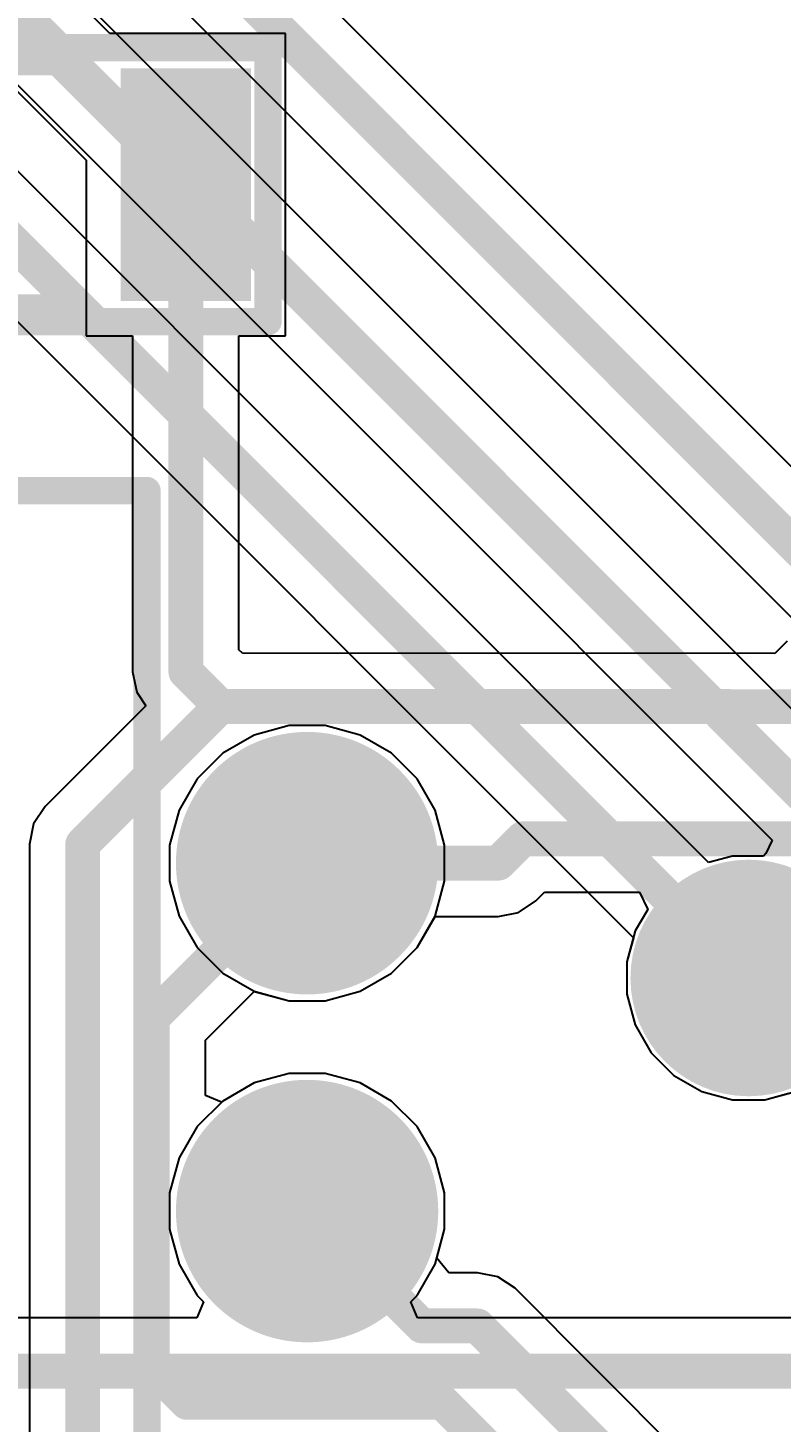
# Model space of a CAD drawing. Header units: inches. Extents: x -8.09 to -2.28, y -0.1 to 6.11.
# Drawn here: x -5.0153 to -4.7987, y 3.5593 to 3.9601 of the extents above; entities that cross this region are included whole.
import ezdxf

# ---------------------------------------------------------------- set-up
doc = ezdxf.new("R2010")
doc.units = ezdxf.units.IN
doc.header["$MEASUREMENT"] = 0
for name, color, linetype in [('BottomLayer', 5, 'Continuous'), ('BottomSolder', 6, 'Continuous'), ('InternalPlane1', 76, 'Continuous'), ('InternalPlane2', 16, 'Continuous'), ('Mechanical5', 56, 'Continuous'), ('MultiLayer', 9, 'Continuous'), ('PadHoleLayer', 156, 'Continuous'), ('TopLayer', 1, 'Continuous'), ('TopOverlay', 2, 'Continuous'), ('TopPaste', 8, 'Continuous'), ('TopSolder', 216, 'Continuous'), ('ViaHoleLayer', 16, 'Continuous')]:
    doc.layers.add(name, color=color, linetype=linetype)
doc.styles.add('Arial', font='', dxfattribs={"height": 0.2})
doc.styles.get('Arial').set_extended_font_data('Arial')

# ---------------------------------------------------------------- blocks, each defined once
blk = doc.blocks.new('PDIP600_P40_13')
at = {"layer": 'BottomLayer'}
h = blk.add_hatch(color=5, dxfattribs=at)
edge = h.paths.add_edge_path()
edge.add_arc((-0.3, -0.85), 0.02953, 0, 360)
h = blk.add_hatch(color=5, dxfattribs=at)
edge = h.paths.add_edge_path()
edge.add_arc((-0.3, -0.95), 0.02953, 0, 360)
at = {"layer": 'BottomSolder'}
h = blk.add_hatch(color=6, dxfattribs=at)
edge = h.paths.add_edge_path()
edge.add_arc((-0.3, -0.85), 0.03353, 0, 360)
h = blk.add_hatch(color=6, dxfattribs=at)
edge = h.paths.add_edge_path()
edge.add_arc((-0.3, -0.95), 0.03353, 0, 360)
at = {"layer": 'InternalPlane1'}
h = blk.add_hatch(color=76, dxfattribs=at)
edge = h.paths.add_edge_path()
edge.add_arc((-0.3, -0.85), 0.03772, 0, 360)
h = blk.add_hatch(color=76, dxfattribs=at)
edge = h.paths.add_edge_path()
edge.add_arc((-0.3, -0.95), 0.03772, 0, 360)
at = {"layer": 'InternalPlane2'}
h = blk.add_hatch(color=16, dxfattribs=at)
edge = h.paths.add_edge_path()
edge.add_arc((-0.3, -0.85), 0.03772, 0, 360)
h = blk.add_hatch(color=16, dxfattribs=at)
edge = h.paths.add_edge_path()
edge.add_arc((-0.3, -0.95), 0.03772, 0, 360)
at = {"layer": 'MultiLayer'}
h = blk.add_hatch(color=9, dxfattribs=at)
edge = h.paths.add_edge_path()
edge.add_arc((-0.3, -0.85), 0.02953, 0, 360)
h = blk.add_hatch(color=9, dxfattribs=at)
edge = h.paths.add_edge_path()
edge.add_arc((-0.3, -0.95), 0.02953, 0, 360)
at = {"layer": 'PadHoleLayer'}
h = blk.add_hatch(color=156, dxfattribs=at)
edge = h.paths.add_edge_path()
edge.add_arc((-0.3, -0.85), 0.01772, 0, 360)
h = blk.add_hatch(color=156, dxfattribs=at)
edge = h.paths.add_edge_path()
edge.add_arc((-0.3, -0.95), 0.01772, 0, 360)
at = {"layer": 'TopLayer'}
h = blk.add_hatch(color=1, dxfattribs=at)
edge = h.paths.add_edge_path()
edge.add_arc((-0.3, -0.85), 0.02953, 0, 360)
h = blk.add_hatch(color=1, dxfattribs=at)
edge = h.paths.add_edge_path()
edge.add_arc((-0.3, -0.95), 0.02953, 0, 360)
at = {"layer": 'TopSolder'}
h = blk.add_hatch(color=216, dxfattribs=at)
edge = h.paths.add_edge_path()
edge.add_arc((-0.3, -0.85), 0.03353, 0, 360)
h = blk.add_hatch(color=216, dxfattribs=at)
edge = h.paths.add_edge_path()
edge.add_arc((-0.3, -0.95), 0.03353, 0, 360)
at = {"layer": 'TopOverlay'}
for points in [[(-0.25394, 1.05709, 0.00787, 0.00787, 0), (-0.25394, -1.05709, 0.00787, 0.00787, 0)], [(0.25394, -1.05709, 0.00787, 0.00787, 0), (-0.25394, -1.05709, 0.00787, 0.00787, 0)]]:
    blk.add_lwpolyline(points, format="xyseb", dxfattribs=at)
blk.add_lwpolyline([(-0.25591, -1.05709, 0.00394, 0.00394, 1), (-0.25197, -1.05709, 0.00394, 0.00394, 1)], format="xyseb", close=True, dxfattribs=at)
blk.add_lwpolyline([(-0.25591, -1.05709, 0.00394, 0.00394, 1), (-0.25197, -1.05709, 0.00394, 0.00394, 1)], format="xyseb", close=True, dxfattribs=at)
blk = doc.blocks.new('FP_C1206C_EB_MFG_161')
at = {"layer": 'TopLayer'}
for points in [[(-0.07382, 0.03346), (-0.03642, 0.03346), (-0.03642, -0.03346), (-0.07382, -0.03346)], [(0.03642, 0.03346), (0.07382, 0.03346), (0.07382, -0.03346), (0.03642, -0.03346)]]:
    blk.add_hatch(color=1, dxfattribs=at).paths.add_polyline_path(points)
at = {"layer": 'TopPaste'}
for points in [[(-0.07382, 0.03346), (-0.03642, 0.03346), (-0.03642, -0.03346), (-0.07382, -0.03346)], [(0.03642, 0.03346), (0.07382, 0.03346), (0.07382, -0.03346), (0.03642, -0.03346)]]:
    blk.add_hatch(color=8, dxfattribs=at).paths.add_polyline_path(points)
at = {"layer": 'TopSolder'}
for points in [[(-0.07382, 0.03346), (-0.03642, 0.03346), (-0.03642, -0.03346), (-0.07382, -0.03346)], [(0.03642, 0.03346), (0.07382, 0.03346), (0.07382, -0.03346), (0.03642, -0.03346)]]:
    blk.add_hatch(color=216, dxfattribs=at).paths.add_polyline_path(points)
at = {"layer": 'Mechanical5'}
for points in [[(0.07874, 0.03937, 0.00787, 0.00787, 0), (-0.07874, 0.03937, 0.00787, 0.00787, 0)], [(-0.07874, 0.03937, 0.00787, 0.00787, 0), (-0.07874, -0.03937, 0.00787, 0.00787, 0)], [(0.07874, 0.03937, 0.00787, 0.00787, 0), (0.07874, -0.03937, 0.00787, 0.00787, 0)], [(0.07874, -0.03937, 0.00787, 0.00787, 0), (-0.07874, -0.03937, 0.00787, 0.00787, 0)]]:
    blk.add_lwpolyline(points, format="xyseb", dxfattribs=at)
for points in [[(-0.08071, 0.03937, 0.00394, 0.00394, 1), (-0.07677, 0.03937, 0.00394, 0.00394, 1)], [(-0.08071, 0.03937, 0.00394, 0.00394, 1), (-0.07677, 0.03937, 0.00394, 0.00394, 1)], [(0.07677, 0.03937, 0.00394, 0.00394, 1), (0.08071, 0.03937, 0.00394, 0.00394, 1)], [(0.07677, 0.03937, 0.00394, 0.00394, 1), (0.08071, 0.03937, 0.00394, 0.00394, 1)], [(-0.08071, -0.03937, 0.00394, 0.00394, 1), (-0.07677, -0.03937, 0.00394, 0.00394, 1)], [(-0.08071, -0.03937, 0.00394, 0.00394, 1), (-0.07677, -0.03937, 0.00394, 0.00394, 1)], [(0.07677, -0.03937, 0.00394, 0.00394, 1), (0.08071, -0.03937, 0.00394, 0.00394, 1)], [(0.07677, -0.03937, 0.00394, 0.00394, 1), (0.08071, -0.03937, 0.00394, 0.00394, 1)]]:
    blk.add_lwpolyline(points, format="xyseb", close=True, dxfattribs=at)
at = {"layer": 'TopOverlay'}
for points in [[(0.02165, 0.03543, 0.00787, 0.00787, 0), (-0.02165, 0.03543, 0.00787, 0.00787, 0)], [(0.02165, -0.03543, 0.00787, 0.00787, 0), (-0.02165, -0.03543, 0.00787, 0.00787, 0)]]:
    blk.add_lwpolyline(points, format="xyseb", dxfattribs=at)
for points in [[(-0.02362, 0.03543, 0.00394, 0.00394, 1), (-0.01969, 0.03543, 0.00394, 0.00394, 1)], [(0.01969, 0.03543, 0.00394, 0.00394, 1), (0.02362, 0.03543, 0.00394, 0.00394, 1)], [(-0.02362, -0.03543, 0.00394, 0.00394, 1), (-0.01969, -0.03543, 0.00394, 0.00394, 1)], [(0.01969, -0.03543, 0.00394, 0.00394, 1), (0.02362, -0.03543, 0.00394, 0.00394, 1)]]:
    blk.add_lwpolyline(points, format="xyseb", close=True, dxfattribs=at)
at = {"layer": 'Mechanical5', "style": 'Arial'}
blk.add_text('C6', height=0.03937, dxfattribs=at).set_placement((0, 0.00044))

msp = doc.modelspace()

# ---------------------------------------------------------------- hatches: boundary and pattern name
at = {"layer": 'BottomLayer'}
h = msp.add_hatch(color=5, dxfattribs=at)
edge = h.paths.add_edge_path()
edge.add_arc((-4.808, 3.687), 0.025, 0, 360)
at = {"layer": 'BottomSolder'}
h = msp.add_hatch(color=6, dxfattribs=at)
edge = h.paths.add_edge_path()
edge.add_arc((-4.808, 3.687), 0.029, 0, 360)
at = {"layer": 'InternalPlane1'}
h = msp.add_hatch(color=76, dxfattribs=at)
edge = h.paths.add_edge_path()
edge.add_arc((-4.808, 3.687), 0.034, 0, 360)
at = {"layer": 'InternalPlane2'}
h = msp.add_hatch(color=16, dxfattribs=at)
edge = h.paths.add_edge_path()
edge.add_arc((-4.808, 3.687), 0.034, 0, 360)
at = {"layer": 'TopLayer'}
h = msp.add_hatch(color=1, dxfattribs=at)
edge = h.paths.add_edge_path()
edge.add_arc((-4.808, 3.687), 0.025, 0, 360)
at = {"layer": 'TopSolder'}
h = msp.add_hatch(color=216, dxfattribs=at)
edge = h.paths.add_edge_path()
edge.add_arc((-4.808, 3.687), 0.029, 0, 360)
at = {"layer": 'ViaHoleLayer'}
h = msp.add_hatch(color=16, dxfattribs=at)
edge = h.paths.add_edge_path()
edge.add_arc((-4.808, 3.687), 0.014, 0, 360)

# ---------------------------------------------------------------- linework, layer by layer
at = {"layer": 'BottomLayer'}
for p, q in [((-4.63029, 3.66846), (-5.08265, 4.12081)), ((-5.09979, 4.09471), (-4.56969, 3.5646)), ((-4.59135, 3.55998), (-5.09019, 4.05881)), ((-5.10733, 4.03271), (-4.80122, 3.7266)), ((-4.81952, 3.72015), (-5.09919, 3.99981)), ((-5.11633, 3.97371), (-4.84115, 3.69852)), ((-4.9402, 3.75953), (-4.95026, 3.75683)), ((-4.9298, 3.75953), (-4.9402, 3.75953)), ((-4.91974, 3.75683), (-4.9298, 3.75953)), ((-4.95026, 3.75683), (-4.95927, 3.75163)), ((-4.91073, 3.75163), (-4.91974, 3.75683)), ((-4.95927, 3.75163), (-4.96663, 3.74427)), ((-4.90337, 3.74427), (-4.91073, 3.75163)), ((-4.96663, 3.74427), (-4.97183, 3.73526)), ((-4.89817, 3.73526), (-4.90337, 3.74427)), ((-4.97183, 3.73526), (-4.97453, 3.7252)), ((-4.89547, 3.7252), (-4.89817, 3.73526)), ((-4.97453, 3.7252), (-4.97453, 3.7148)), ((-4.89547, 3.7148), (-4.89547, 3.7252)), ((-4.80122, 3.7266), (-4.80304, 3.72275)), ((-4.81261, 3.722), (-4.81952, 3.72015)), ((-4.8037, 3.722), (-4.81261, 3.722)), ((-4.80304, 3.72275), (-4.8037, 3.722)), ((-4.97453, 3.7148), (-4.97183, 3.70474)), ((-4.89817, 3.70474), (-4.89547, 3.7148)), ((-4.97183, 3.70474), (-4.96663, 3.69573)), ((-4.90337, 3.69573), (-4.89817, 3.70474)), ((-4.96663, 3.69573), (-4.95927, 3.68837)), ((-4.91073, 3.68837), (-4.90337, 3.69573)), ((-4.84115, 3.69852), (-4.843, 3.69161)), ((-4.843, 3.69161), (-4.843, 3.68239)), ((-4.95927, 3.68837), (-4.95026, 3.68317)), ((-4.91974, 3.68317), (-4.91073, 3.68837)), ((-4.95026, 3.68317), (-4.9402, 3.68047)), ((-4.9298, 3.68047), (-4.91974, 3.68317)), ((-4.9402, 3.68047), (-4.9298, 3.68047)), ((-4.843, 3.68239), (-4.84061, 3.67349)), ((-4.84061, 3.67349), (-4.83601, 3.66551)), ((-4.83601, 3.66551), (-4.82949, 3.65899)), ((-4.9402, 3.65953), (-4.95026, 3.65683)), ((-4.9298, 3.65953), (-4.9402, 3.65953)), ((-4.91974, 3.65683), (-4.9298, 3.65953)), ((-4.82949, 3.65899), (-4.82151, 3.65439)), ((-4.95026, 3.65683), (-4.95927, 3.65163)), ((-4.91073, 3.65163), (-4.91974, 3.65683)), ((-4.95927, 3.65163), (-4.96663, 3.64427)), ((-4.90337, 3.64427), (-4.91073, 3.65163)), ((-4.82151, 3.65439), (-4.81261, 3.652)), ((-4.81261, 3.652), (-4.80339, 3.652)), ((-4.80339, 3.652), (-4.79449, 3.65439)), ((-4.96663, 3.64427), (-4.97183, 3.63526)), ((-4.89817, 3.63526), (-4.90337, 3.64427)), ((-4.97183, 3.63526), (-4.97453, 3.6252)), ((-4.89547, 3.6252), (-4.89817, 3.63526)), ((-4.97453, 3.6252), (-4.97453, 3.6148)), ((-4.89547, 3.6148), (-4.89547, 3.6252)), ((-4.97453, 3.6148), (-4.97183, 3.60474)), ((-4.89817, 3.60474), (-4.89547, 3.6148)), ((-4.97183, 3.60474), (-4.96663, 3.59573)), ((-4.90337, 3.59573), (-4.89817, 3.60474)), ((-4.96663, 3.59573), (-4.96481, 3.59391)), ((-4.90519, 3.59391), (-4.90337, 3.59573)), ((-4.96481, 3.59391), (-4.96673, 3.58929)), ((-4.90327, 3.58929), (-4.90519, 3.59391)), ((-4.96673, 3.58929), (-5.18867, 3.58929)), ((-4.707, 3.58929), (-4.90327, 3.58929))]:
    msp.add_line(p, q, dxfattribs=at)
for points in [[(-5.09346, 4.11, 0.01, 0.01, 0), (-4.55346, 3.57, 0.01, 0.01, 0)], [(-5.101, 4.048, 0.01, 0.01, 0), (-4.59769, 3.54469, 0.01, 0.01, 0)], [(-5.11, 3.989, 0.01, 0.01, 0), (-4.808, 3.687, 0.01, 0.01, 0)], [(-5.195, 3.574, 0.01, 0.01, 0), (-4.707, 3.574, 0.01, 0.01, 0)]]:
    msp.add_lwpolyline(points, format="xyseb", dxfattribs=at)
msp.add_lwpolyline([(-4.8105, 3.687, 0.005, 0.005, 1), (-4.8055, 3.687, 0.005, 0.005, 1)], format="xyseb", close=True, dxfattribs=at)
at = {"layer": 'TopLayer'}
for p, q in [((-4.99172, 3.95846), (-5.07307, 4.03981)), ((-5.09022, 4.01371), (-4.99858, 3.92207)), ((-4.94118, 3.95846), (-4.99172, 3.95846)), ((-4.94118, 3.87154), (-4.94118, 3.95846)), ((-4.99858, 3.92207), (-4.99858, 3.87154)), ((-4.99858, 3.87154), (-4.98518, 3.87154)), ((-4.98518, 3.87154), (-4.98518, 3.775)), ((-4.95459, 3.78133), (-4.95459, 3.87154)), ((-4.95459, 3.87154), (-4.94118, 3.87154)), ((-4.79689, 3.78384), (-4.80043, 3.78031)), ((-4.9536, 3.78035), (-4.95459, 3.78133)), ((-4.80043, 3.78031), (-4.9536, 3.78035)), ((-4.98518, 3.775), (-4.98401, 3.76915)), ((-4.98401, 3.76915), (-4.9814, 3.76523)), ((-4.9814, 3.76523), (-5.01034, 3.73629)), ((-5.01034, 3.73629), (-5.01366, 3.73132)), ((-5.01366, 3.73132), (-5.01482, 3.72547)), ((-5.01482, 3.72547), (-5.01482, 3.50453)), ((-4.86919, 3.70919), (-4.86667, 3.71171)), ((-4.86667, 3.71171), (-4.8394, 3.71171)), ((-4.8394, 3.71171), (-4.83704, 3.70671)), ((-4.87415, 3.70587), (-4.86919, 3.70919)), ((-4.90337, 3.69573), (-4.89819, 3.70471)), ((-4.89819, 3.70471), (-4.88, 3.70471)), ((-4.88, 3.70471), (-4.87415, 3.70587)), ((-4.83704, 3.70671), (-4.84061, 3.70051)), ((-4.84061, 3.70051), (-4.843, 3.69161)), ((-4.91073, 3.68837), (-4.90337, 3.69573)), ((-4.843, 3.69161), (-4.843, 3.68239)), ((-4.91974, 3.68317), (-4.91073, 3.68837)), ((-4.96423, 3.66914), (-4.95022, 3.68316)), ((-4.95022, 3.68316), (-4.9402, 3.68047)), ((-4.9298, 3.68047), (-4.91974, 3.68317)), ((-4.9402, 3.68047), (-4.9298, 3.68047)), ((-4.843, 3.68239), (-4.84061, 3.67349)), ((-4.84061, 3.67349), (-4.83601, 3.66551)), ((-4.96423, 3.6532), (-4.96423, 3.66914)), ((-4.83601, 3.66551), (-4.82949, 3.65899)), ((-4.9402, 3.65953), (-4.95026, 3.65683)), ((-4.9298, 3.65953), (-4.9402, 3.65953)), ((-4.91974, 3.65683), (-4.9298, 3.65953)), ((-4.82949, 3.65899), (-4.82151, 3.65439)), ((-4.95026, 3.65683), (-4.95927, 3.65163)), ((-4.91073, 3.65163), (-4.91974, 3.65683)), ((-4.95961, 3.65129), (-4.96423, 3.6532)), ((-4.95927, 3.65163), (-4.95961, 3.65129)), ((-4.90337, 3.64427), (-4.91073, 3.65163)), ((-4.82151, 3.65439), (-4.81261, 3.652)), ((-4.81261, 3.652), (-4.80339, 3.652)), ((-4.80339, 3.652), (-4.79648, 3.65385)), ((-4.89817, 3.63526), (-4.90337, 3.64427)), ((-4.89547, 3.6252), (-4.89817, 3.63526)), ((-4.89547, 3.6148), (-4.89547, 3.6252)), ((-4.89771, 3.60645), (-4.89547, 3.6148)), ((-4.89424, 3.60229), (-4.89771, 3.60645)), ((-4.886, 3.60229), (-4.89424, 3.60229)), ((-4.88015, 3.60113), (-4.886, 3.60229)), ((-4.87519, 3.59781), (-4.88015, 3.60113)), ((-4.73291, 3.45554), (-4.87519, 3.59781))]:
    msp.add_line(p, q, dxfattribs=at)
for points in [[(-5.08388, 4.029, 0.01, 0.01, 0), (-4.96988, 3.915, 0.01, 0.01, 0)], [(-4.96988, 3.775, 0.01, 0.01, 0), (-4.96988, 3.915, 0.01, 0.01, 0)], [(-4.96988, 3.775, 0.01, 0.01, 0), (-4.95994, 3.76506, 0.01, 0.01, 0)], [(-4.99953, 3.72547, 0.01, 0.01, 0), (-4.95994, 3.76506, 0.01, 0.01, 0)], [(-4.95994, 3.76506, 0.01, 0.01, 0), (-4.95988, 3.765, 0.01, 0.01, 0)], [(-4.95994, 3.76506, 0.01, 0.01, 0), (-4.75933, 3.765, 0.01, 0.01, 0)], [(-4.95988, 3.765, 0.01, 0.01, 0), (-4.75933, 3.765, 0.01, 0.01, 0)], [(-4.88, 3.72, 0.01, 0.01, 0), (-4.873, 3.727, 0.01, 0.01, 0)], [(-4.873, 3.727, 0.01, 0.01, 0), (-4.571, 3.727, 0.01, 0.01, 0)], [(-4.99953, 3.50453, 0.01, 0.01, 0), (-4.99953, 3.72547, 0.01, 0.01, 0)], [(-4.97953, 3.67547, 0.01, 0.01, 0), (-4.935, 3.72, 0.01, 0.01, 0)], [(-4.935, 3.72, 0.01, 0.01, 0), (-4.88, 3.72, 0.01, 0.01, 0)], [(-4.808, 3.687, 0.01, 0.01, 0), (-4.713, 3.592, 0.01, 0.01, 0)], [(-4.97953, 3.575, 0.01, 0.01, 0), (-4.97953, 3.67547, 0.01, 0.01, 0)], [(-4.935, 3.62, 0.01, 0.01, 0), (-4.902, 3.587, 0.01, 0.01, 0)], [(-4.902, 3.587, 0.01, 0.01, 0), (-4.886, 3.587, 0.01, 0.01, 0)], [(-4.886, 3.587, 0.01, 0.01, 0), (-4.733, 3.434, 0.01, 0.01, 0)], [(-4.97953, 3.575, 0.01, 0.01, 0), (-4.96953, 3.565, 0.01, 0.01, 0)], [(-4.96953, 3.565, 0.01, 0.01, 0), (-4.896, 3.565, 0.01, 0.01, 0)], [(-4.896, 3.565, 0.01, 0.01, 0), (-4.772, 3.441, 0.01, 0.01, 0)]]:
    msp.add_lwpolyline(points, format="xyseb", dxfattribs=at)
for points in [[(-4.97238, 3.915, 0.005, 0.005, 1), (-4.96738, 3.915, 0.005, 0.005, 1)], [(-4.97238, 3.915, 0.005, 0.005, 1), (-4.96738, 3.915, 0.005, 0.005, 1)], [(-4.97238, 3.775, 0.005, 0.005, 1), (-4.96738, 3.775, 0.005, 0.005, 1)], [(-4.97238, 3.775, 0.005, 0.005, 1), (-4.96738, 3.775, 0.005, 0.005, 1)], [(-4.96244, 3.76506, 0.005, 0.005, 1), (-4.95744, 3.76506, 0.005, 0.005, 1)], [(-4.96244, 3.76506, 0.005, 0.005, 1), (-4.95744, 3.76506, 0.005, 0.005, 1)], [(-4.96244, 3.76506, 0.005, 0.005, 1), (-4.95744, 3.76506, 0.005, 0.005, 1)], [(-4.96244, 3.76506, 0.005, 0.005, 1), (-4.95744, 3.76506, 0.005, 0.005, 1)], [(-4.96238, 3.765, 0.005, 0.005, 1), (-4.95738, 3.765, 0.005, 0.005, 1)], [(-4.96238, 3.765, 0.005, 0.005, 1), (-4.95738, 3.765, 0.005, 0.005, 1)], [(-4.8755, 3.727, 0.005, 0.005, 1), (-4.8705, 3.727, 0.005, 0.005, 1)], [(-4.8755, 3.727, 0.005, 0.005, 1), (-4.8705, 3.727, 0.005, 0.005, 1)], [(-5.00203, 3.72547, 0.005, 0.005, 1), (-4.99703, 3.72547, 0.005, 0.005, 1)], [(-5.00203, 3.72547, 0.005, 0.005, 1), (-4.99703, 3.72547, 0.005, 0.005, 1)], [(-4.9375, 3.72, 0.005, 0.005, 1), (-4.9325, 3.72, 0.005, 0.005, 1)], [(-4.9375, 3.72, 0.005, 0.005, 1), (-4.9325, 3.72, 0.005, 0.005, 1)], [(-4.8825, 3.72, 0.005, 0.005, 1), (-4.8775, 3.72, 0.005, 0.005, 1)], [(-4.8825, 3.72, 0.005, 0.005, 1), (-4.8775, 3.72, 0.005, 0.005, 1)], [(-4.8105, 3.687, 0.005, 0.005, 1), (-4.8055, 3.687, 0.005, 0.005, 1)], [(-4.98203, 3.67547, 0.005, 0.005, 1), (-4.97703, 3.67547, 0.005, 0.005, 1)], [(-4.98203, 3.67547, 0.005, 0.005, 1), (-4.97703, 3.67547, 0.005, 0.005, 1)], [(-4.9375, 3.62, 0.005, 0.005, 1), (-4.9325, 3.62, 0.005, 0.005, 1)], [(-4.9045, 3.587, 0.005, 0.005, 1), (-4.8995, 3.587, 0.005, 0.005, 1)], [(-4.9045, 3.587, 0.005, 0.005, 1), (-4.8995, 3.587, 0.005, 0.005, 1)], [(-4.8885, 3.587, 0.005, 0.005, 1), (-4.8835, 3.587, 0.005, 0.005, 1)], [(-4.8885, 3.587, 0.005, 0.005, 1), (-4.8835, 3.587, 0.005, 0.005, 1)], [(-4.98203, 3.575, 0.005, 0.005, 1), (-4.97703, 3.575, 0.005, 0.005, 1)], [(-4.98203, 3.575, 0.005, 0.005, 1), (-4.97703, 3.575, 0.005, 0.005, 1)], [(-4.97203, 3.565, 0.005, 0.005, 1), (-4.96703, 3.565, 0.005, 0.005, 1)], [(-4.97203, 3.565, 0.005, 0.005, 1), (-4.96703, 3.565, 0.005, 0.005, 1)], [(-4.8985, 3.565, 0.005, 0.005, 1), (-4.8935, 3.565, 0.005, 0.005, 1)], [(-4.8985, 3.565, 0.005, 0.005, 1), (-4.8935, 3.565, 0.005, 0.005, 1)]]:
    msp.add_lwpolyline(points, format="xyseb", close=True, dxfattribs=at)

# ---------------------------------------------------------------- block references
at = {"rotation": 180}
for name, p in [('FP_C1206C_EB_MFG_161', (-5.025, 3.915)), ('PDIP600_P40_13', (-5.235, 2.77))]:
    msp.add_blockref(name, p, dxfattribs=at)

doc.saveas('drawing.dxf')
